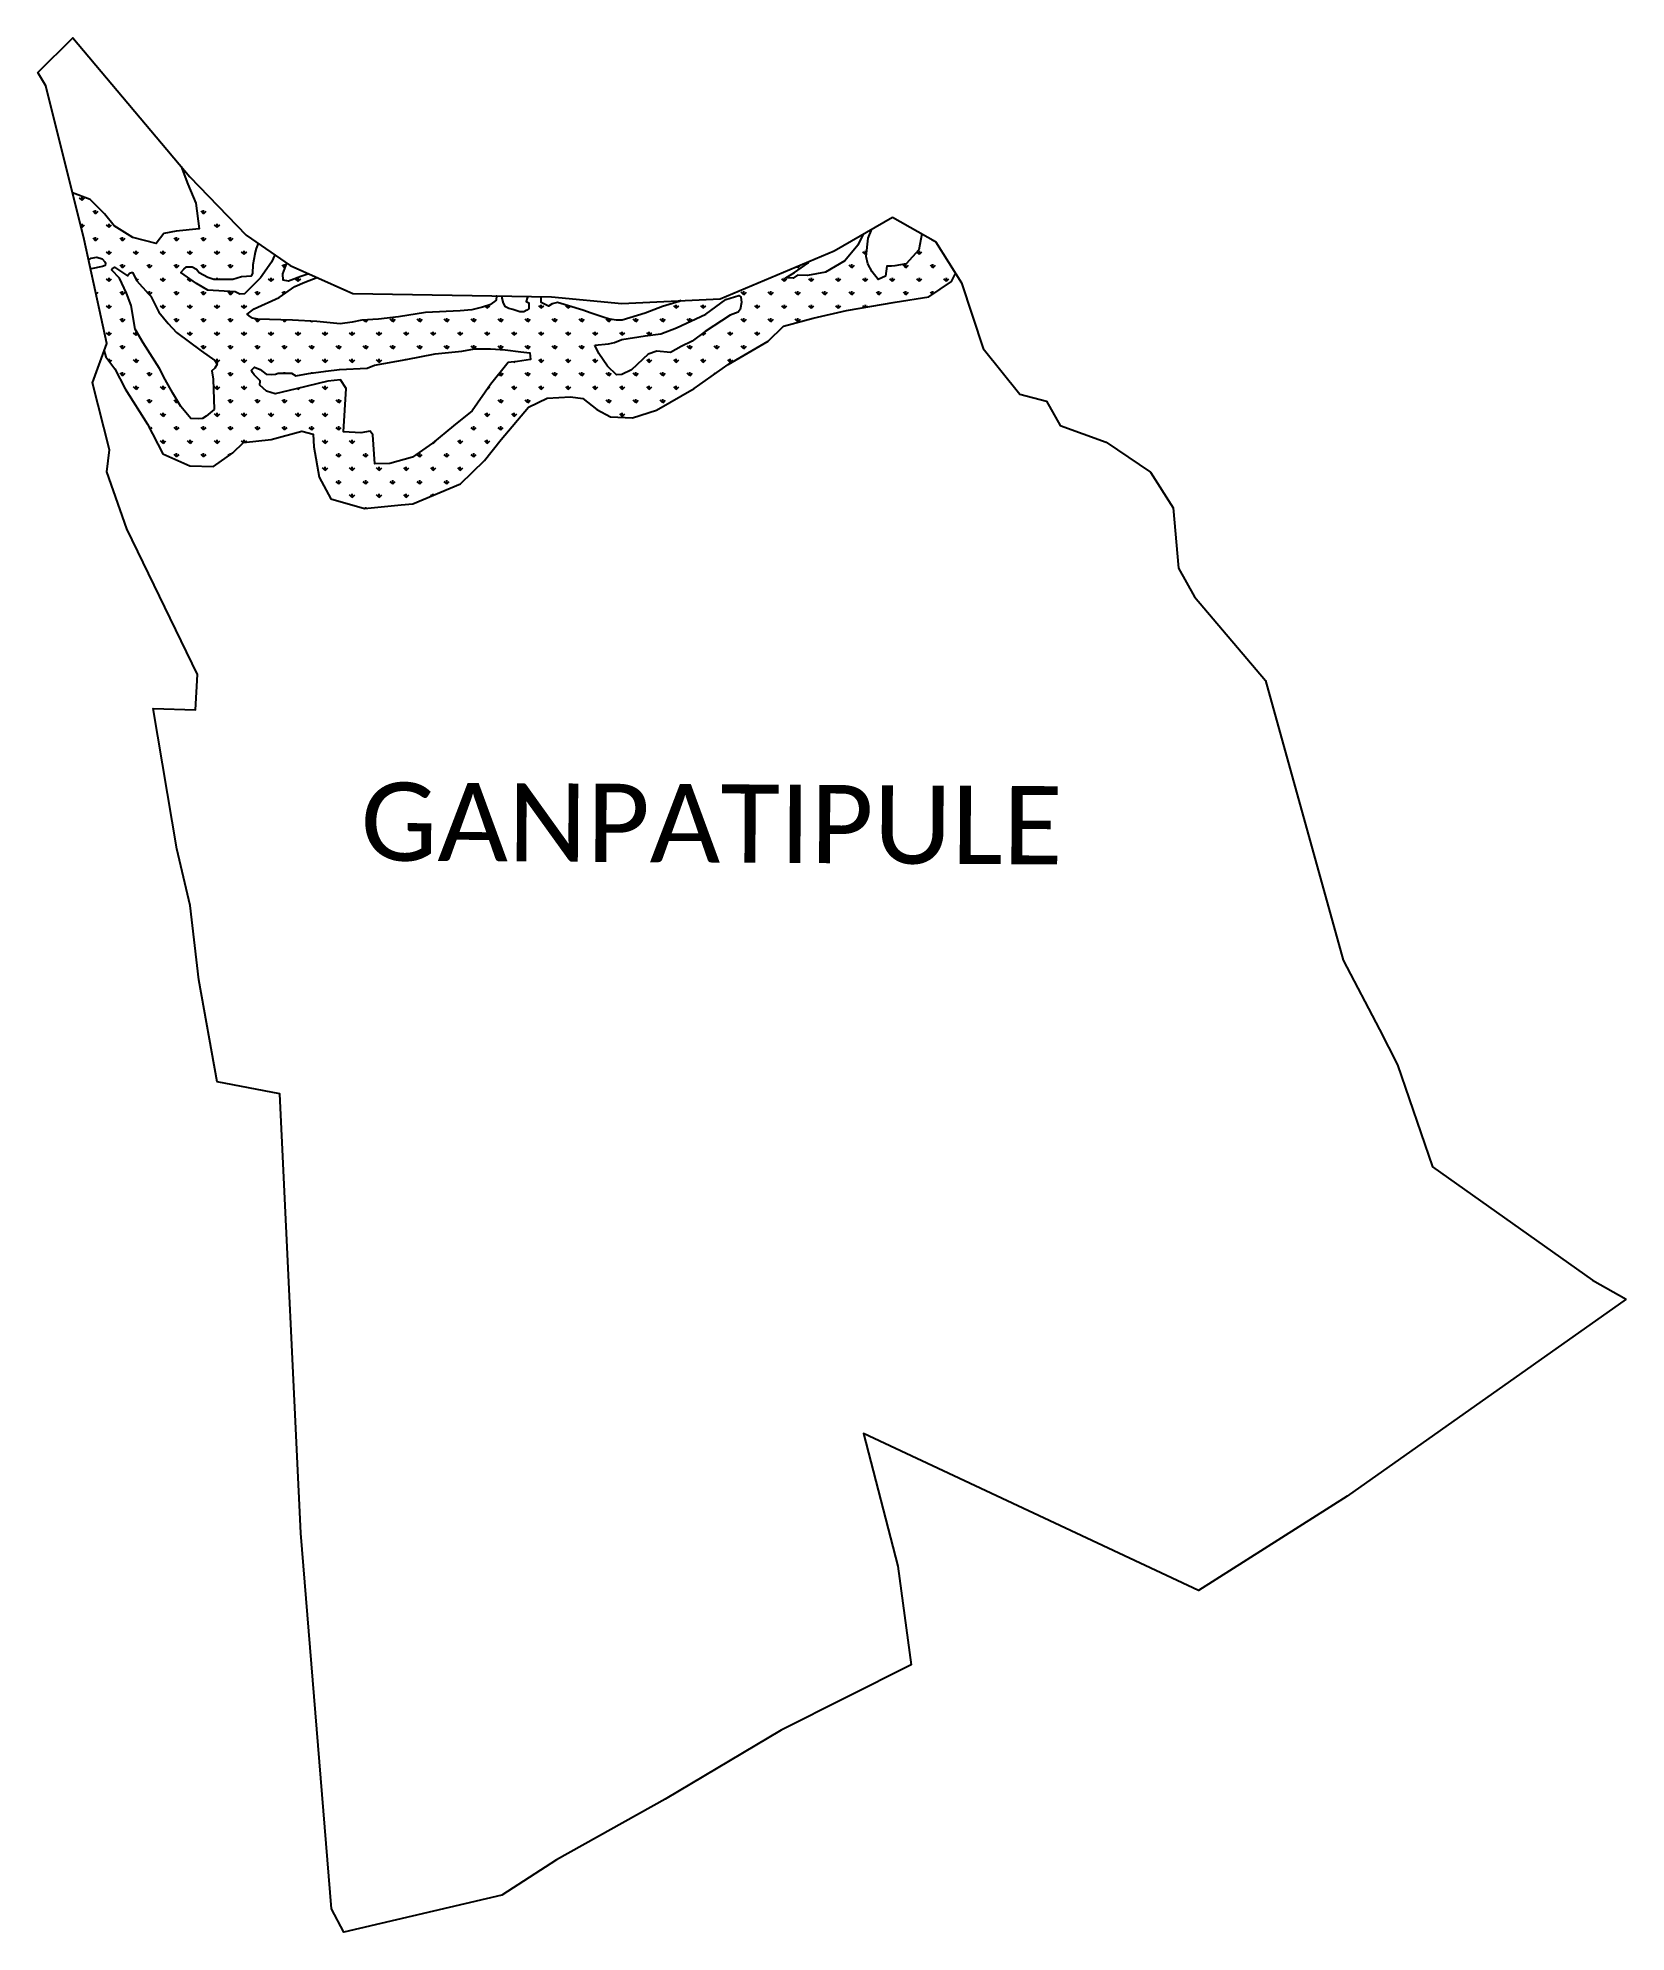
# Model space of a CAD drawing. Header units: metres. Extents: x 315418 to 317530, y 1894991 to 1897511.
import ezdxf

# ---------------------------------------------------------------- set-up
doc = ezdxf.new("R2010")
doc.units = ezdxf.units.M
for name, color, linetype in [('MANGROOVE BUFFER ZONE', 120, 'Continuous'), ('village', 3, 'Continuous'), ('VILLAGE NAME', 250, 'Continuous')]:
    doc.layers.add(name, color=color, linetype=linetype)
doc.styles.get("Standard").update_dxf_attribs({"font": 'simplex.shx'})

msp = doc.modelspace()

# ---------------------------------------------------------------- hatches: boundary and pattern name
at = {"layer": 'MANGROOVE BUFFER ZONE'}
h = msp.add_hatch(dxfattribs=at)
h.set_pattern_fill('GRASS', color=256)
h.paths.add_polyline_path([(316011.8, 1896948.8), (316033.8, 1896976.4), (316070.3, 1897019.5), (316094.9, 1897031.4), (316126, 1897033.4), (316142.2, 1897031.1), (316160.8, 1897016.6), (316179.3, 1897006.8), (316208.6, 1897005.5), (316240.4, 1897015.7), (316290.3, 1897044.5), (316335.5, 1897076.1), (316388.8, 1897107.5), (316409.4, 1897127.4), (316448.5, 1897137.9), (316492.9, 1897148.1), (316557.9, 1897159), (316602.6, 1897166.3), (316632.7, 1897186.8), (316638.1, 1897197.1), (316611.2, 1897240), (316593.2, 1897250), (316589.1, 1897228.7), (316572.2, 1897210.1), (316557.3, 1897207.4), (316552.9, 1897207.2), (316546.8, 1897207), (316545, 1897193.8), (316535.2, 1897189.2), (316527.3, 1897199.3), (316521.6, 1897210), (316519.1, 1897219.8), (316521.7, 1897244.3), (316526.8, 1897256.2), (316515, 1897249.4), (316508.2, 1897235.1), (316491, 1897214.3), (316464.9, 1897199.2), (316441.1, 1897194.7), (316428, 1897195.1), (316421.9, 1897191.1), (316412.3, 1897191.4), (316424, 1897198.4), (316441.6, 1897211.1), (316443.1, 1897213.2), (316325, 1897163.6), (316272.9, 1897161.2), (316270.3, 1897160.2), (316248.3, 1897153.3), (316225.2, 1897144.7), (316194.7, 1897135.1), (316187.1, 1897135), (316178.1, 1897136.7), (316172, 1897138.3), (316153.6, 1897144.7), (316142.4, 1897148.6), (316108.7, 1897158.5), (316101.5, 1897156.9), (316096.6, 1897153.7), (316086.8, 1897158.9), (316087.1, 1897163.8), (316087.2, 1897166.6), (316069.3, 1897166.9), (316068.4, 1897164.5), (316067.2, 1897160), (316070.4, 1897158.2), (316070.7, 1897150.5), (316067.9, 1897148.5), (316063.8, 1897146.5), (316058.6, 1897146.5), (316049.2, 1897149.3), (316044.1, 1897150.6), (316039.7, 1897152.8), (316037, 1897157.8), (316035.1, 1897164.5), (316035.4, 1897167.4), (316027.4, 1897167.5), (316027.4, 1897167.5), (316027.2, 1897161.9), (316024.8, 1897160.1), (316018.5, 1897155.7), (316009.1, 1897152.7), (315994.8, 1897148.8), (315979.2, 1897147.8), (315933.1, 1897145.3), (315897.4, 1897139.8), (315870.5, 1897136.5), (315848.6, 1897135.1), (315835.8, 1897132.7), (315819.6, 1897130.5), (315806.3, 1897131.7), (315788.8, 1897133.6), (315756.1, 1897135.3), (315710.2, 1897136.5), (315703, 1897138), (315698.7, 1897140.9), (315696.1, 1897143.4), (315705.3, 1897150.3), (315738.3, 1897165.4), (315759.5, 1897179.8), (315772.8, 1897185.7), (315784.1, 1897190.3), (315788.9, 1897192), (315778.1, 1897196.8), (315767.2, 1897193.1), (315751, 1897187.3), (315743.8, 1897188.3), (315743.3, 1897197), (315748.9, 1897210.8), (315749, 1897210.9), (315732.7, 1897222.1), (315728.3, 1897212.5), (315713.6, 1897191.4), (315692.4, 1897170.2), (315686.1, 1897169.6), (315679.8, 1897172.9), (315643.7, 1897175.1), (315628.7, 1897183.8), (315607.6, 1897198.7), (315611.7, 1897202.9), (315615.1, 1897206), (315622.8, 1897206.2), (315628.7, 1897203.1), (315632.2, 1897198.4), (315643.8, 1897192.5), (315651.5, 1897189.8), (315677, 1897189.7), (315688.4, 1897193.4), (315701.9, 1897194.1), (315703.7, 1897197.1), (315703.9, 1897209.3), (315706.6, 1897223.6), (315706.7, 1897223.7), (315708.4, 1897230.7), (315711, 1897237.1), (315694.7, 1897248.3), (315619.7, 1897325.7), (315608.1, 1897339.5), (315609.6, 1897336.2), (315617.1, 1897316.1), (315627.5, 1897290.7), (315631.9, 1897256.5), (315601.7, 1897253.5), (315585.1, 1897250.3), (315574.9, 1897237), (315544.1, 1897245), (315519.2, 1897260.7), (315506, 1897276.6), (315487.2, 1897295.6), (315463.8, 1897304.7), (315479.3, 1897242.5), (315485.2, 1897215.4), (315488.6, 1897217.5), (315496, 1897218.8), (315502.9, 1897216.6), (315508.1, 1897211.6), (315506.9, 1897207.8), (315503.6, 1897206.8), (315487.9, 1897203.2), (315509.4, 1897104.2), (315505.6, 1897093.8), (315508.2, 1897086.5), (315520.1, 1897070.6), (315533.5, 1897044), (315563.4, 1896997), (315583.7, 1896957.6), (315619.8, 1896941.7), (315651.3, 1896940.5), (315676.9, 1896958.8), (315691.3, 1896972.7), (315727.8, 1896976.5), (315768.6, 1896987.5), (315783.8, 1896983.4), (315784.4, 1896966.9), (315791.7, 1896926.3), (315807.4, 1896897.6), (315852.2, 1896884.6), (315900.9, 1896889.5), (315916.4, 1896891), (315979.8, 1896917.7)])
h.paths.add_polyline_path([(315885.8, 1896944.8), (315865.6, 1896944.1), (315863.3, 1896982.5), (315859.4, 1896987.6), (315847, 1896985.4), (315823.9, 1896986.9), (315827.5, 1897044.4), (315820.2, 1897056), (315803.3, 1897054.2), (315761.3, 1897043.9), (315733.3, 1897037.1), (315721.5, 1897040.7), (315713, 1897048.8), (315713.1, 1897054.5), (315709.3, 1897058.3), (315705.4, 1897062.5), (315703.2, 1897065.8), (315701.7, 1897068.7), (315705.9, 1897072.5), (315713.4, 1897069.4), (315721.4, 1897063.3), (315728.3, 1897062.8), (315733.6, 1897063.3), (315737.2, 1897064.9), (315754.7, 1897064.6), (315760.5, 1897061.1), (315777.4, 1897064.4), (315800.6, 1897067.4), (315818.6, 1897069.7), (315855.5, 1897071.5), (315865.3, 1897075.4), (315907.6, 1897083), (315946, 1897090.3), (315981.4, 1897093.8), (315998.1, 1897097.1), (316019.6, 1897097.1), (316039.3, 1897095.9), (316060, 1897093), (316072, 1897091.6), (316072.7, 1897083), (316055.3, 1897080.2), (316043.1, 1897079), (316019.6, 1897049.5), (315995.2, 1897014.5), (315970.4, 1896994.7), (315942.6, 1896971.5), (315915.9, 1896952.8)], flags=16)
h.paths.add_polyline_path([(315652, 1897016.2), (315641.3, 1897007.5), (315636.4, 1897004.3), (315630.7, 1897004.1), (315621, 1897004.6), (315607.9, 1897020.6), (315597.3, 1897038.3), (315587, 1897056.2), (315579.4, 1897071.1), (315557.7, 1897105.1), (315547.1, 1897123.2), (315541.7, 1897154.9), (315535.4, 1897171.1), (315526, 1897190.9), (315516.1, 1897201.5), (315516.5, 1897204.1), (315519.4, 1897205.6), (315531.3, 1897197.9), (315536.8, 1897194.2), (315539.4, 1897197.7), (315543.1, 1897198.9), (315549.3, 1897187.7), (315556.2, 1897179.6), (315567.7, 1897167), (315578.7, 1897146), (315591.1, 1897130.6), (315602.1, 1897118.8), (315634.9, 1897094.5), (315652.8, 1897081.6), (315655.9, 1897076.5), (315652.8, 1897071.5), (315648.8, 1897067.8), (315650.8, 1897056.6)], flags=16)
h.paths.add_polyline_path([(316163.7, 1897091.1), (316158.5, 1897101.9), (316176.4, 1897103.6), (316184.4, 1897105.7), (316194.3, 1897109.5), (316225.3, 1897114.2), (316245.9, 1897117), (316266.9, 1897124.8), (316305.8, 1897143.2), (316332.5, 1897162.6), (316349.9, 1897167.9), (316352.5, 1897166.1), (316353.4, 1897158.7), (316351.5, 1897149.3), (316349.1, 1897145.7), (316338.2, 1897141.9), (316304.9, 1897120.1), (316287.7, 1897107.1), (316273.2, 1897100.1), (316258.9, 1897092.3), (316240.8, 1897093.9), (316229.2, 1897089.9), (316207.3, 1897069), (316194.1, 1897063), (316187, 1897062.5), (316175.1, 1897074)], flags=16)

# ---------------------------------------------------------------- linework, layer by layer
at = {"color": 3, "flags": 128}
msp.add_lwpolyline([(316554, 1897272), (316611.2, 1897240)], dxfattribs=at)
at = {"layer": 'MANGROOVE BUFFER ZONE', "flags": 128}
for points in [[(315608.1, 1897339.5), (315609.6, 1897336.2), (315617.1, 1897316.1), (315627.5, 1897290.7), (315631.9, 1897256.5), (315601.7, 1897253.5), (315585.1, 1897250.3), (315574.9, 1897237), (315544.1, 1897245), (315519.2, 1897260.7), (315506, 1897276.6), (315487.2, 1897295.6), (315463.8, 1897304.7)], [(316515, 1897249.4), (316508.2, 1897235.1), (316491, 1897214.3), (316464.9, 1897199.2), (316441.1, 1897194.7), (316428, 1897195.1), (316421.9, 1897191.1), (316412.3, 1897191.4), (316424, 1897198.4), (316441.6, 1897211.1), (316443.1, 1897213.2)], [(316593.2, 1897250), (316589.1, 1897228.7), (316572.2, 1897210.1), (316557.3, 1897207.4), (316552.9, 1897207.2), (316546.8, 1897207), (316545, 1897193.8), (316535.2, 1897189.2), (316527.3, 1897199.3), (316521.6, 1897210), (316519.1, 1897219.8), (316521.7, 1897244.3), (316526.8, 1897256.2)], [(315485.2, 1897215.4), (315488.6, 1897217.5), (315496, 1897218.8), (315502.9, 1897216.6), (315506.6, 1897213), (315507.7, 1897210.5), (315506.9, 1897207.8), (315503.6, 1897206.8), (315488.5, 1897203.3), (315487.9, 1897203.2)], [(315732.7, 1897222.1), (315728.3, 1897212.5), (315713.6, 1897191.4), (315692.4, 1897170.2), (315686.1, 1897169.6), (315679.8, 1897172.9), (315643.7, 1897175.1), (315628.7, 1897183.8), (315607.6, 1897198.7), (315611.7, 1897202.9), (315615.1, 1897206), (315622.8, 1897206.2), (315628.7, 1897203.1), (315632.2, 1897198.4), (315643.8, 1897192.5), (315651.5, 1897189.8), (315677, 1897189.7), (315688.4, 1897193.4), (315701.9, 1897194.1), (315703.7, 1897197.1), (315703.9, 1897209.3), (315706.6, 1897223.6), (315706.7, 1897223.7), (315708.4, 1897230.7), (315711, 1897237.1)], [(315505.6, 1897093.8), (315508.2, 1897086.5), (315520.1, 1897070.6), (315533.5, 1897044), (315563.4, 1896997), (315583.7, 1896957.6), (315619.8, 1896941.7), (315651.3, 1896940.5), (315676.9, 1896958.8), (315691.3, 1896972.7), (315727.8, 1896976.5), (315768.6, 1896987.5), (315783.8, 1896983.4), (315784.4, 1896966.9), (315791.7, 1896926.3), (315807.4, 1896897.6), (315852.2, 1896884.6), (315900.9, 1896889.5), (315916.4, 1896891), (315979.8, 1896917.7), (316011.8, 1896948.8), (316033.8, 1896976.4), (316070.3, 1897019.5), (316094.9, 1897031.4), (316126, 1897033.4), (316142.2, 1897031.1), (316160.8, 1897016.6), (316179.3, 1897006.8), (316208.6, 1897005.5), (316240.4, 1897015.7), (316290.3, 1897044.5), (316335.5, 1897076.1), (316388.8, 1897107.5), (316409.4, 1897127.4), (316448.5, 1897137.9), (316492.9, 1897148.1), (316557.9, 1897159), (316602.6, 1897166.3), (316632.7, 1897186.8), (316638.1, 1897197.1)], [(316027.4, 1897167.5), (316027.4, 1897167.5), (316027.2, 1897161.9), (316024.8, 1897160.1), (316018.5, 1897155.7), (316009.1, 1897152.7), (315994.8, 1897148.8), (315979.2, 1897147.8), (315933.1, 1897145.3), (315897.4, 1897139.8), (315870.5, 1897136.5), (315848.6, 1897135.1), (315835.8, 1897132.7), (315819.6, 1897130.5), (315806.3, 1897131.7), (315788.8, 1897133.6), (315756.1, 1897135.3), (315710.2, 1897136.5), (315703, 1897138), (315698.7, 1897140.9), (315696.1, 1897143.4), (315705.3, 1897150.3), (315738.3, 1897165.4), (315759.5, 1897179.8), (315772.8, 1897185.7), (315784.1, 1897190.3), (315788.9, 1897192)], [(315778.1, 1897196.8), (315767.2, 1897193.1), (315751, 1897187.3), (315743.8, 1897188.3), (315743.3, 1897197), (315748.9, 1897210.8), (315749, 1897210.9)], [(316069.3, 1897166.9), (316068.4, 1897164.5), (316067.2, 1897160), (316070.4, 1897158.2), (316070.7, 1897150.5), (316067.9, 1897148.5), (316063.8, 1897146.5), (316058.6, 1897146.5), (316049.2, 1897149.3), (316044.1, 1897150.6), (316039.7, 1897152.8), (316037, 1897157.8), (316035.1, 1897164.5), (316035.4, 1897167.4)], [(316272.9, 1897161.2), (316270.3, 1897160.2), (316248.3, 1897153.3), (316225.2, 1897144.7), (316194.7, 1897135.1), (316187.1, 1897135), (316178.1, 1897136.7), (316172, 1897138.3), (316153.6, 1897144.7), (316142.4, 1897148.6), (316108.7, 1897158.5), (316101.5, 1897156.9), (316096.6, 1897153.7), (316086.8, 1897158.9), (316087.1, 1897163.8), (316087.2, 1897166.6)]]:
    msp.add_lwpolyline(points, dxfattribs=at)
for points in [[(315652, 1897016.2), (315641.3, 1897007.5), (315636.4, 1897004.3), (315630.7, 1897004.1), (315621, 1897004.6), (315607.9, 1897020.6), (315597.3, 1897038.3), (315587, 1897056.2), (315579.4, 1897071.1), (315557.7, 1897105.1), (315547.1, 1897123.2), (315541.7, 1897154.9), (315535.4, 1897171.1), (315526, 1897190.9), (315516.1, 1897201.5), (315516.5, 1897204.1), (315519.4, 1897205.6), (315531.3, 1897197.9), (315536.8, 1897194.2), (315539.4, 1897197.7), (315542.2, 1897198.6), (315543.4, 1897198.5), (315549.3, 1897187.7), (315556.2, 1897179.6), (315567.7, 1897167), (315578.7, 1897146), (315591.1, 1897130.6), (315602.1, 1897118.8), (315634.9, 1897094.5), (315652.8, 1897081.6), (315655.9, 1897076.5), (315652.8, 1897071.5), (315648.8, 1897067.8), (315650.8, 1897056.6)], [(316158.5, 1897101.9), (316176.4, 1897103.6), (316184.4, 1897105.7), (316194.3, 1897109.5), (316225.3, 1897114.2), (316245.9, 1897117), (316266.9, 1897124.8), (316305.8, 1897143.2), (316332.5, 1897162.6), (316349.9, 1897167.9), (316352.5, 1897166.1), (316353.4, 1897158.7), (316351.5, 1897149.3), (316349.1, 1897145.7), (316338.2, 1897141.9), (316304.9, 1897120.1), (316287.7, 1897107.1), (316273.2, 1897100.1), (316258.9, 1897092.3), (316240.8, 1897093.9), (316229.2, 1897089.9), (316207.3, 1897069), (316194.1, 1897063), (316187, 1897062.5), (316175.1, 1897074), (316163.7, 1897091.1)], [(315713, 1897048.8), (315713.1, 1897054.5), (315709.3, 1897058.3), (315705.4, 1897062.5), (315703.2, 1897065.8), (315701.7, 1897068.7), (315705.9, 1897072.5), (315713.4, 1897069.4), (315721.4, 1897063.3), (315728.3, 1897062.8), (315733.6, 1897063.3), (315737.2, 1897064.9), (315754.7, 1897064.6), (315760.5, 1897061.1), (315777.4, 1897064.4), (315800.6, 1897067.4), (315818.6, 1897069.7), (315855.5, 1897071.5), (315865.3, 1897075.4), (315907.6, 1897083), (315946, 1897090.3), (315981.4, 1897093.8), (315998.1, 1897097.1), (316019.6, 1897097.1), (316039.3, 1897095.9), (316060, 1897093), (316072, 1897091.6), (316072.7, 1897083), (316055.3, 1897080.2), (316043.1, 1897079), (316019.6, 1897049.5), (315995.2, 1897014.5), (315970.4, 1896994.7), (315942.6, 1896971.5), (315915.9, 1896952.8), (315885.8, 1896944.8), (315865.6, 1896944.1), (315863.3, 1896982.5), (315859.4, 1896987.6), (315847, 1896985.4), (315823.9, 1896986.9), (315827.5, 1897044.4), (315820.2, 1897056), (315803.3, 1897054.2), (315761.3, 1897043.9), (315733.3, 1897037.1), (315721.5, 1897040.7)]]:
    msp.add_lwpolyline(points, close=True, dxfattribs=at)
at = {"layer": 'village', "color": 3}
for points in [[(317529.9, 1895833.1, 0), (317158.9, 1895571.1, 0), (316961, 1895445.7, 0), (316515.5, 1895654.6, 0), (316561.5, 1895478, 0), (316579.1, 1895347.1, 0), (316406.3, 1895260.1, 0), (316252, 1895168.4, 0), (316107.2, 1895087.5, 0), (316034.7, 1895040.7, 0), (315824.5, 1894991.4, 0), (315808.3, 1895022.6, 0), (315767.2, 1895522, 0), (315739.6, 1896106.2, 0), (315656, 1896122.4, 0), (315631.6, 1896257.8, 0), (315620, 1896356.7, 0), (315602.6, 1896431.9, 0), (315571.1, 1896618.8, 0), (315627.2, 1896616.9, 0), (315629.8, 1896663.9, 0), (315535.7, 1896857.6, 0), (315509.1, 1896933.3, 0), (315512.8, 1896962.9, 0), (315490.3, 1897051.8, 0), (315509.4, 1897104.2, 0), (315479.3, 1897242.5, 0), (315428.4, 1897447, 0), (315417.6, 1897464.7, 0), (315464, 1897510.6, 0), (315619.7, 1897325.7, 0), (315694.7, 1897248.3, 0), (315753.3, 1897207.9, 0), (315828.4, 1897174.3, 0), (315836.6, 1897170.6, 0), (316100.6, 1897166.4, 0), (316194.3, 1897157.6, 0), (316325, 1897163.6, 0), (316476.8, 1897227.4, 0), (316554, 1897272, 0)], [(316611.2, 1897240, 0), (316645.9, 1897184.7, 0), (316674.6, 1897097.7, 0), (316723.7, 1897036.9, 0), (316758.9, 1897027.3, 0), (316777.2, 1896995, 0), (316838.6, 1896973.1, 0), (316897.5, 1896933.1, 0), (316927.6, 1896885.7, 0), (316934.6, 1896805.6, 0), (316955.7, 1896767.1, 0), (317050.5, 1896656, 0), (317153.4, 1896283.9, 0), (317201.8, 1896191.9, 0), (317225.8, 1896144.8, 0), (317272.6, 1896009.4, 0), (317485.3, 1895858.4, 0), (317529.9, 1895833.1, 0)]]:
    msp.add_polyline3d(points, dxfattribs=at)

# ---------------------------------------------------------------- texts
at = {"layer": 'VILLAGE NAME', "insert": (315847.2, 1896520.6), "char_height": 104.042, "attachment_point": 1, "rotation": 359.6762}
msp.add_mtext_dynamic_manual_height_columns('{\\fCalibri|b0|i0|c0|p34;GANPATIPULE}', width=1567.856, gutter_width=520.2, heights=[0], dxfattribs=at)

doc.saveas('drawing.dxf')
